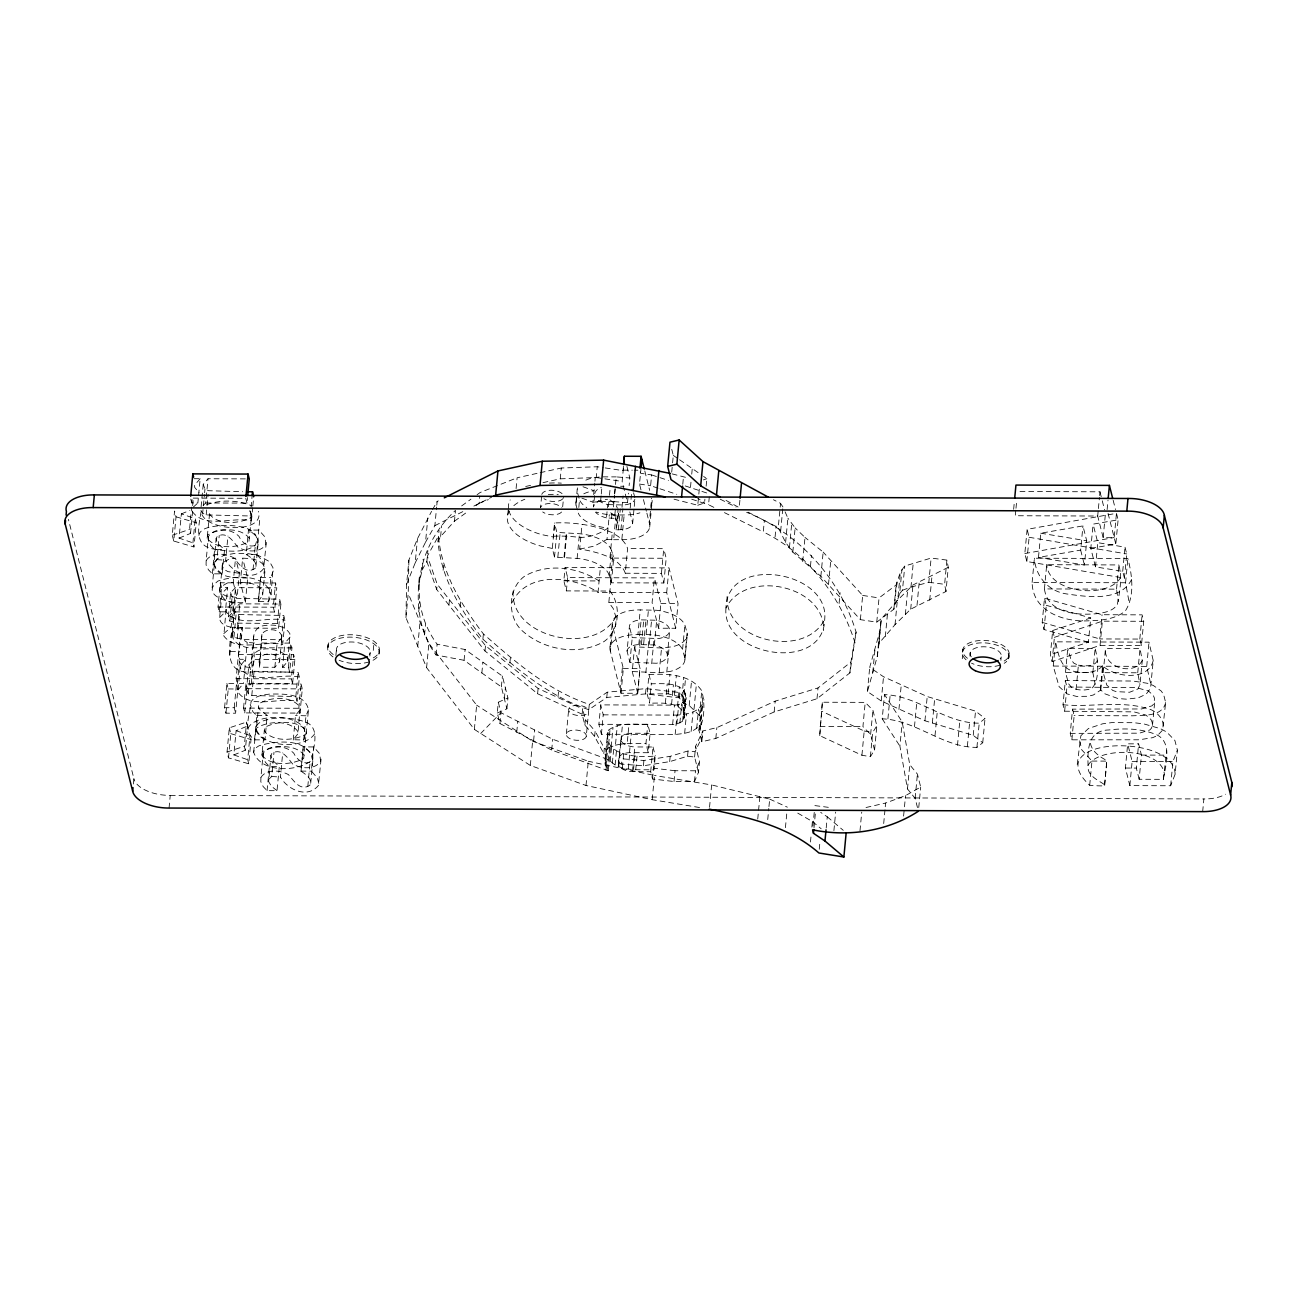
<?xml version="1.0" encoding="UTF-8"?>
<svg xmlns="http://www.w3.org/2000/svg" width="1297" height="1297" viewBox="0 0 1297 1297"><rect width="100%" height="100%" fill="white"/><g stroke="black" fill="none" stroke-linecap="round" stroke-linejoin="round"><path stroke-width="0.75" stroke-dasharray="5 3.75" d="M245.344 478.885L208.023 478.755L203.224 484.348L204.958 489.05L208.477 490.704L242.701 491.741M246.543 689.161L248.278 693.846L251.796 695.5L295.846 696.586L297.062 701.401C279.552 696.748 250.743 709.978 238.016 692.209L240.221 665.718L245.765 659.314L239.637 659.298L238.421 654.482L293.657 654.661L294.889 659.492L292.587 683.697L251.342 683.568L246.543 689.161L248.846 664.939L253.628 659.346L294.889 659.492M248.846 664.939L250.58 669.641L254.082 671.295L298.132 672.365L299.348 677.18L297.062 701.401M223.814 633.585L231.125 627.197L233.411 602.975L226.1 609.363L223.797 635.935C236.605 653.056 265.35 639.81 282.697 644.544L285 620.323L283.767 615.491L239.507 614.551L236.216 613.076L234.627 610.514L235.584 607.32L239.75 603.818L280.882 604.062L278.596 628.283L237.464 628.04L233.298 631.542L232.341 634.736L233.93 637.297L242.442 639.421L281.481 639.713L282.697 644.544M226.1 609.363L226.083 611.714C238.891 628.834 267.652 615.589 285 620.323M206.142 560.596L206.077 564.957L208.428 569.756L212.319 573.825L222.257 573.858L224.543 549.636L217.183 542.973L216.129 538.466L217.118 536.65C226.262 530.684 232.893 540.93 237.854 547.139C246.025 551.955 259.919 553.349 265.885 544.497L264.88 536.861L258.897 530.1L248.457 530.068L246.235 554.549C250.888 557.224 258.216 562.25 255.12 568.41C245.506 574.798 239.086 563.903 233.703 557.791C225.565 553.397 211.93 551.663 206.142 560.596L208.428 536.374C215.075 526.728 231.596 528.706 239.037 536.423C242.117 543.297 250.208 549.117 257.422 544.189C260.632 537.85 252.785 533.067 248.457 530.068M208.428 536.374L208.363 540.752L210.714 545.551L214.605 549.604L224.543 549.636M260.908 777.438L260.827 781.799L263.178 786.598L267.069 790.651L277.023 790.684L279.309 766.478L271.948 759.799L270.895 755.308L271.867 753.476C281.027 747.526 287.658 757.756 292.619 763.965C300.791 768.781 314.685 770.175 320.651 761.323L319.629 753.687L313.663 746.942L303.222 746.894L300.936 771.115C305.265 774.114 313.096 778.897 309.886 785.236C300.255 791.624 293.835 780.729 288.469 774.617C280.33 770.24 266.679 768.489 260.908 777.438L263.194 753.217C269.841 743.57 286.361 745.548 293.803 753.249C296.867 760.123 304.957 765.96 312.172 761.031C315.382 754.676 307.551 749.909 303.222 746.894M263.194 753.217L263.129 757.578L265.48 762.377L269.371 766.446L279.309 766.478M699.505 807.528L652.196 799.698L586.001 785.479L530.327 765.441L474.362 729.384L426.6 667.647L405.929 617.615L406.61 584.266L408.895 560.045L417.488 538.677L431.561 511.358M405.929 617.615L408.231 593.394L408.895 560.045M819.736 735.626L822.347 702.228L865.212 702.374L872.913 710.221L876.853 725.785L874.567 750.006L870.384 756.702L861.921 755.227L819.736 735.626L822.347 702.228M228.304 616.869L233.233 611.876L274.494 612.022L276.78 587.8L235.535 587.654L230.59 592.648L228.24 618.474L229.828 621.036L238.34 623.16L277.38 623.452L278.596 628.283M230.59 592.648L232.114 596.815L235.405 598.29L279.666 599.23L280.882 604.062M563.838 580.813L599.117 580.943C577.441 566.984 547.496 562.817 524.572 576.225C508.181 587.963 507.159 615.281 520.843 629.499C542.357 649.91 577.895 656.525 604.126 641.496C619.48 630.65 621.587 605.213 609.898 591.043L566.384 590.897L563.838 580.813L565.103 567.535L669.025 567.891L678.039 603.559L675.705 628.267L658.552 628.218L652.099 602.619L654.434 577.911L567.648 577.603L565.103 567.535M513.142 591.173C509.753 638.773 597.382 657.076 616.642 615.151M615.572 626.564L616.14 617.583L613.141 608.406L608.828 602.473L611.163 577.765M725.98 608.034C721.148 656.412 823.773 673.37 824.714 619.236C829.545 570.858 726.92 553.884 725.98 608.034C745.353 568.362 825.622 585.417 823.627 630.65M727.066 596.604C725.072 641.837 805.34 658.892 824.714 619.236M220.247 587.119L219.955 590.378L221.868 593.653L225.581 595.826L237.075 597.512L239.361 573.29L235.535 558.132L229.553 558.829L222.533 562.898L220.247 587.119L227.267 583.05L233.249 582.353L235.535 558.132M222.533 562.898L222.241 566.157L224.154 569.432L227.867 571.62L239.361 573.29M259.238 662.864C257.309 651.045 279.73 651.272 279.585 661.875L274.851 667.274L259.513 667.209L261.913 634.411C265.642 627.132 281.903 628.494 281.871 637.654L279.585 661.875M261.913 634.411L259.513 667.209M701.661 724.261L699.44 715.474L689.21 705.503L683.195 703.071L679.304 697.851L645.517 693.911L606.769 697.446L588.789 709.702C547.999 695.986 514.698 667.258 482.889 639.21C460.905 610.482 440.915 578.138 438.013 541.254L440.623 536.504L454.469 521.183L455.49 510.37C417.991 545.275 405.588 601.289 437.121 644.22L465.104 649.505L502.393 676.094L507.921 698.013L498.291 702.212L497.27 713.01L499.929 723.531L551.695 750.071L608.228 770.726L605.164 763.625L606.088 754.935L603.802 753.557L594.626 736.437L584.882 725.088L582.142 714.225L582.645 708.924L538.109 688.448L485.5 645.679L437.202 584.185L427.362 556.121L438.499 535.953C441.418 572.836 461.408 605.18 483.392 633.909C515.201 661.956 548.501 690.685 589.292 704.401L607.272 692.144L646.003 688.61L679.806 692.549L683.697 697.77L668.117 693.83L647.154 693.911L648.986 674.505C667.209 673.694 690.344 673.873 701.774 690.766C705.017 703.233 704.871 718.733 698.921 730.243L701.823 741.754L715.831 738.431L774.163 711.94L816.997 698.743L849.892 672.884L856.085 632.093C839.905 578.381 798.806 532.986 746.65 512.347M648.986 674.505L651.321 683.778C662.832 683.778 684.394 681.46 686.243 697.624L684.427 701.92L678.688 704.644L674.472 705.146L600.722 704.887L598.89 724.293L601.403 734.248L675.153 734.507C683.6 733.502 694.365 732.854 699.407 724.942L702.326 736.453L695.095 751.725L688.058 750.931L670.176 756.329L643.912 760.48L621.733 758.794L619.22 757.286L619.771 756.183A13.408 6.777 5.4 0 1 629.499 752.649L648.273 752.714L650.105 733.308L647.787 724.164C634.898 724.747 619.415 721.748 608.423 730.227C601.403 756.183 638.513 757.951 655.293 755.956L653.98 769.867C639.405 769.234 619.998 772.347 609.25 759.929L552.717 739.258L500.95 712.718L498.291 702.212M133.364 784.02L133.883 778.605L68.401 519.335M173.749 541.044L172.274 535.223L174.56 511.002L176.035 516.822L173.749 541.044L193.966 546.961L196.252 522.74L195.231 518.654L181.369 513.871L179.067 538.093L192.929 542.876L193.966 546.961M194.031 478.706L200.16 478.723L197.874 502.944L191.745 502.928L192.264 497.335M179.067 538.093L190.546 533.407L189.54 529.435L191.648 507.078M192.669 505.603L193.383 498.161M190.546 533.407L192.831 509.202M192.929 542.876L195.231 518.654M169.048 808.047L170.247 795.385A31.955 16.18 5.4 0 1 133.883 778.605M201.116 506.705L203.224 484.348M198.895 535.434A22.276 11.268 5.4 0 1 204.423 528.917C216.55 523.113 266.144 522.269 255.023 545.761C242.879 553.365 227.153 551.468 213.697 549.036C193.529 546.102 198.619 526.112 201.181 511.229C202.17 531.186 265.35 534.964 258.508 511.342M192.394 511.618C205.137 529.387 233.946 516.157 251.456 520.81L250.24 515.979L206.191 514.909L202.672 513.255L203.207 507.678M203.386 505.814L204.44 494.627M204.618 492.763L204.958 489.05M203.143 505.441L205.737 502.977L208.023 478.755M206.191 514.909L206.888 507.467M207.066 505.603L208.12 494.416M249.51 510.791L251.699 514.147L248.927 541.643C237.513 548.064 215.934 549.815 207.131 538.206L209.871 510.661M212.319 573.825L214.605 549.604M222.257 573.858L216.696 569.464L213.908 564.892L216.129 538.466M212.141 587.817L214.443 563.595L217.215 558.812L224.154 555.262L234.433 553.462L247.289 553.511L258.346 555.44L269.614 561.682L273.002 567.778L271.057 594.869L268.544 601.776L258.33 601.451L260.616 577.23L263.891 573.55L264.88 567.697C261.54 558.926 250.516 558.553 242.652 558.164L240.367 582.369L245.376 602.23C234.417 604.953 198.36 596.49 217.928 581.072C234.562 575.382 265.853 573.29 271.057 594.869M213.843 562.687L216.939 559.639L219.225 535.418M220.312 582.791L221.528 587.606L227.672 587.622L225.37 611.844L219.242 611.827L218.026 606.996L220.312 582.791L275.564 582.969L276.78 587.8M219.242 611.827L221.528 587.606M231.125 627.197C226.213 626.273 219.177 623.63 219.647 617.534L221.949 593.313L227.672 587.622M266.307 542.308L263.599 568.702C252.737 582.11 232.828 572.869 225.662 560.239L227.948 536.018M229.828 621.036L232.114 596.815M233.233 611.876L235.535 587.654M224.576 707.692L226.862 683.47L236.508 683.503L237.902 688.999L235.6 713.204L225.954 713.172L224.576 707.692L234.222 707.724L235.6 713.204M289.669 672.105L288.453 667.307L282.568 667.29L284.854 643.085L290.739 643.101L291.955 647.9L289.669 672.105L251.877 671.976C223.797 674.716 228.531 646.781 232.73 627.245L242.247 627.553L240.594 632.061L236.135 678.688L237.351 683.519L243.479 683.535L247.208 642.437L241.68 638.724L240.594 632.061M229.764 655.277L232.73 627.245M233.103 622.511L235.405 598.29M232.39 633.195L234.676 608.974M225.954 713.172L228.256 688.95L226.862 683.47M233.93 637.297L236.216 613.076M205.737 502.977L246.981 503.106L247.516 497.529M237.464 628.04L239.75 603.818M237.221 638.773L239.507 614.551M236.119 730.697L249.981 735.496L251.018 739.566L248.732 763.787L228.499 757.87L227.04 752.049L229.326 727.844L246.592 722.056L247.597 726.028L245.311 750.25L233.833 754.919L236.119 730.697L247.597 726.028M250.24 515.979L252.169 495.503M228.499 757.87L230.801 733.664L229.326 727.844M251.456 520.81L252.688 507.776M252.866 505.911L253.742 496.589M234.222 707.724L236.508 683.503M282.568 667.29L287.788 661.357L289.928 633.795C284.27 624.133 270.506 624.068 260.713 626.256C246.203 633.633 258.719 655.196 252.104 667.193C228.013 669.576 243.917 639.178 242.166 627.278M237.351 683.519L239.637 659.298M245.376 602.23L247.678 578.008L242.652 558.164M253.028 569.691L255.314 545.486M264.021 566.53L262.594 561.066L256.611 554.322L259.935 516.919M255.947 566.465L258.233 542.243M243.56 708.081L245.846 683.876L301.082 684.054L302.298 688.885L300.012 713.091L244.776 712.912L243.56 708.081L298.796 708.275L300.012 713.091M244.776 712.912L247.062 688.691L245.846 683.876M248.278 693.846L250.58 669.641M252.104 667.193L251.521 660.108L253.823 635.903M245.311 750.25L244.306 746.278L246.592 722.056M258.395 601.727L260.616 577.23M251.342 683.568L253.628 659.346M247.922 728.557C255.509 710.821 314.944 713.869 303.709 740.02L293.203 739.695L297.953 733.762L300.126 707.254C291.582 695.322 270.23 696.813 258.995 703.736L258.476 707.108L259.886 709.718L267.198 715.393L264.977 739.89L254.536 739.841C242.069 730.941 250.386 713.917 251.018 701.742C254.925 695.759 262.869 694.981 269.338 694.122C282.584 693.83 305.395 693.003 308.475 709.864L303.693 758.486C292.279 764.906 270.7 766.657 261.881 755.049L264.637 727.487C276.034 720.986 297.597 719.413 306.465 730.973L305.979 734.264C294.565 740.684 272.986 742.435 264.183 730.827M251.796 695.5L254.082 671.295M258.33 601.451L262.691 595.015L264.977 570.81M248.732 763.787L247.695 759.718L249.981 735.496M254.536 739.841L256.822 715.636L252.866 711.713L250.224 704.352M253.661 752.276L255.947 728.055A22.276 11.268 5.4 0 1 261.475 721.521C274.996 716.317 290.609 717.192 304.26 721.57C321.51 726.693 313.031 748.11 311.604 760.431C296.754 772.169 260.665 772.947 253.661 752.276A22.276 11.268 5.4 0 1 259.189 745.743C275.483 740.749 306.335 737.669 312.415 757.967M264.977 739.89L259.919 736.307L256.19 731.313L258.476 707.108M268.544 601.776L270.83 577.554L273.343 570.664M274.494 612.022L273.278 607.191L275.564 582.969M277.38 623.452L279.666 599.23M274.851 667.274L277.136 643.053L281.871 637.654M267.069 790.651L269.371 766.446M281.481 639.713L283.767 615.491M277.023 790.684L271.462 786.306L268.674 781.718L270.895 755.308M268.592 779.513L271.689 776.481L273.991 752.26M288.453 667.307L290.739 643.101M321.072 759.15L318.365 785.544C307.502 798.936 287.594 789.711 280.428 777.065L282.714 752.86M292.587 683.697L291.371 678.882L293.657 654.661M295.846 696.586L298.132 672.365M293.268 739.987L295.489 715.49L300.239 709.54M298.796 708.275L301.082 684.054M303.709 740.02L305.995 715.798L308.475 709.864M301.001 771.375L303.287 747.153M307.794 786.533L310.08 762.312M318.77 783.356L317.343 777.908L311.361 771.148L313.663 746.942M310.713 783.291L312.999 759.085M327.914 646.863L328.141 644.463M335.874 655.552L336.523 648.695M369.856 656.039L370.18 652.618M373.277 650.364L373.909 643.831M379 653.883L379.227 651.499M406.61 584.266L415.202 562.882L417.488 538.677M497.27 713.01L506.9 708.811L501.372 686.891L464.083 660.303L436.1 655.017C418.72 632.174 416.029 602.635 419.596 575.009M418.574 585.806L422.109 570.032L423.13 559.234M418.704 611.957L419.725 601.16M415.202 562.882L425.529 542.211L427.815 517.989M417.747 646.23L420.033 622.025M422.109 570.032L426.859 561.423L427.88 550.625M424.524 634.995L425.546 624.181M425.529 542.211L434.868 525.642L436.635 507.014M436.797 505.165L437.154 501.436L440.737 499.637M438.013 541.254L439.035 530.441M426.6 667.647L428.885 643.425L408.231 593.394M440.623 536.504L441.645 525.69M582.142 714.225L537.607 693.749L484.997 650.981L436.7 589.487L437.202 584.185M443.136 570.258L443.639 564.957M436.1 655.017L437.121 644.22M448.94 605.083L449.443 599.781M460.127 606.915L460.63 601.613M464.083 660.303L465.104 649.505M476.048 505.538L479.128 503.301L479.809 496.103M474.362 729.384L476.648 705.163L428.885 643.425M482.889 639.21L483.392 633.909M481.852 672.981L482.873 662.167M484.997 650.981L485.5 645.679M507.759 514.731L508.473 507.111M516.093 488.596L517.114 477.782L538.239 473.113M501.372 686.891L502.393 676.094M499.929 723.531L500.95 712.718L480.717 733.486M504.355 698.71L505.376 687.896M509.883 662.929L510.386 657.628M506.9 708.811L507.921 698.013M516.757 732.157L517.779 721.359M541.611 496.281L540.541 507.662A11.024 5.577 5.4 0 1 549.993 503.528A11.024 5.577 5.4 0 1 561.569 507.743M530.327 765.441L532.613 741.219L476.648 705.163M537.607 693.749L538.109 688.448M533.602 740.798L534.623 729.984M508.829 510.483A54.117 27.383 5.4 0 0 541.643 534.591L553.414 537.023L554.467 522.967A72.194 36.527 5.4 0 1 579.581 523.988L584.574 524.734A72.194 36.527 5.4 0 1 603.656 529.387L612.33 532.645L618.523 536.699A53.274 26.961 5.4 0 1 627.602 548.534L625.267 573.242L661.421 573.371L663.853 582.985L611.373 582.807L609.168 575.252L611.503 550.544A34.014 17.218 5.4 0 0 579.451 533.716L556.851 532.402L554.467 522.967M609.168 575.252A34.014 17.218 5.4 0 0 577.116 558.407L554.516 557.11L552.327 548.453L554.662 523.745M542.989 482.646L560.272 478.836L561.293 468.022L597.252 466.742L603.235 467.633M554.516 557.11L556.851 532.402M557.84 557.078L560.174 532.386M562.671 506.868L563.563 497.383M564.033 557.256L566.367 532.548M564.535 557.288L566.87 532.581M566.384 590.897L567.648 577.603M551.695 750.071L552.717 739.258M575.933 503.09L576.646 495.503M576.825 493.606L577.181 489.796M577.376 509.899L576.014 505.036L576.906 495.551M558.018 696.927L558.521 691.625M578.819 507.435L579.532 499.848A32.133 16.261 5.4 0 0 586.763 507.63M577.116 558.407L579.451 533.716M625.267 573.242A53.274 26.961 5.4 0 0 616.188 561.406L609.995 557.353L601.322 554.095A72.194 36.527 5.4 0 0 582.24 549.442L579.678 549.069L582.029 524.361M566.367 733.794L568.702 709.086M581.915 498.161L592.956 502.182L593.491 496.475M593.669 494.579L594.756 483.181M594.934 481.268L595.291 477.474M594.593 495.584L593.523 506.981A19.374 9.809 5.4 0 1 604.337 499.588L607.547 499.264M560.272 478.836L596.231 477.539L597.252 466.742M592.956 502.182L600.543 501.55L601.095 495.859M601.273 493.962L601.808 488.256M584.882 725.088L585.385 719.786L582.645 708.924M675.705 628.267L666.69 592.583L598.03 592.356L600.365 567.648M633.601 492.828L635.011 498.437L632.677 523.145A15.159 7.669 5.4 0 1 620.923 529.679L616.14 529.889L618.961 511.585L617.21 518.476L606.477 517.892L607.726 504.598A19.374 9.809 5.4 0 1 596.669 498.826M586.26 736.534A10.068 5.091 5.4 0 0 572.48 730.179A10.068 5.091 5.4 0 0 570.194 738.787A10.068 5.091 5.4 0 0 586.26 736.534L588.595 711.826A10.068 5.091 5.4 0 0 574.814 705.471A10.068 5.091 5.4 0 0 572.528 714.08A10.068 5.091 5.4 0 0 588.595 711.826M588.789 709.702L589.292 704.401M608.406 506.722L609.12 499.118L615.799 504.695L617.372 508.132M609.493 495.324L610.384 485.824M579.678 549.069L594.042 546.199L606.98 539.406L609.314 514.698M586.001 785.479L588.287 761.258L532.613 741.219M611.552 518.46L612.443 508.959M600.543 501.55L613.903 501.599L614.438 495.908M614.616 493.995L615.329 486.407M615.508 484.494L616.237 476.891L629.839 477.993L629.126 485.597M613.449 506.932L614.519 495.519M614.697 493.622L615.41 486.018M609.995 557.353L612.33 532.645M617.891 522.999L614.713 516.109L615.443 508.505M594.626 736.437L595.128 731.135L585.385 719.786M606.98 539.406L613.643 539.714L615.978 515.006L624.165 514.958A31.404 15.888 5.4 0 0 639.907 512.85M610.482 579.354L612.816 554.646L611.503 550.544M611.373 582.807L613.708 558.099L612.816 554.646M616.14 529.889L618.118 508.975M605.229 467.941L623.16 470.633L623.419 466.174M613.903 501.599L627.505 502.701L622.138 481.446L623.549 466.661M618.345 529.841L620.306 508.927M622.009 507.273L623.095 495.859M601.403 734.248L603.218 714.744L600.722 704.887M620.923 529.679L622.9 508.781M610.06 647.008L612.395 622.301M634.573 646.863L640.07 668.603L637.735 693.295L621.004 693.247L610.433 651.386L612.768 626.678A31.404 15.888 5.4 0 1 640.248 609.898L656.509 610.255A32.133 16.261 5.4 0 1 684.881 625.008L687.151 633.098L684.816 657.806A30.658 15.515 5.4 0 1 669.9 671.489L659.2 672.705L632.239 671.554L634.573 646.863L661.535 647.997L672.235 646.781A30.658 15.515 5.4 0 0 687.151 633.098M606.769 697.446L607.272 692.144M613.643 539.714L621.83 539.665L624.165 514.958M603.802 753.557L604.305 748.256L595.128 731.135M627.505 502.701L628.413 493.184M605.018 760.204L607.628 732.675M605.164 763.625L608.423 730.227M630.196 508.116L631.996 489.115M605.975 766.819L608.309 742.111M605.991 770.288L607.012 759.475M604.305 748.256L606.591 749.634L608.293 747.964L610.125 728.557M607.418 769.543L609.752 744.835M608.228 770.726L610.579 746.018M611.179 746.845L613.011 727.439M610.222 761.307L611.535 747.412M612.362 763.09L613.676 749.196M640.977 489.877L639.518 484.057L640.913 469.287M620.242 690.199L622.576 665.491M608.293 747.964L615.443 745.175L617.275 725.769M621.004 693.247L623.338 668.539L612.768 626.678M615.102 765.068L616.415 751.174M627.067 651.11A15.159 7.669 5.4 0 1 638.821 644.577L654.353 644.949A19.374 9.809 5.4 0 1 667.323 654.58A19.374 9.809 5.4 0 1 656.477 663.253L629.904 662.329L627.067 651.11L629.402 626.402A15.159 7.669 5.4 0 1 641.156 619.869L656.687 620.242A19.374 9.809 5.4 0 1 669.657 629.872A19.374 9.809 5.4 0 1 658.811 638.546L632.239 637.621L629.402 626.402M856.085 632.093L850.913 662.07L818.018 687.945L775.184 701.142L716.852 727.633L702.844 730.957L695.614 746.213L699.488 761.566L698.467 772.38L694.462 781.605L674.018 781.524L652.537 778.994L650.689 771.715L632.45 771.65A13.408 6.777 5.4 0 1 618.474 763.058L621.603 736.777A13.408 6.777 5.4 0 1 631.331 733.243L650.105 733.308M618.474 763.058L621.052 737.88M618.685 766.576L619.998 752.682M615.443 745.175L620.615 744.17L622.463 724.764M629.904 662.329L632.239 637.621M698.467 772.38L694.592 757.01L687.556 756.232L669.674 761.631L643.409 765.781L621.231 764.095L621.733 758.794M622.349 767.792L623.662 753.881M658.098 488.175L650.608 485.727L651.629 474.929L640.54 473.259L639.761 470.211L634.184 470.195M620.615 744.17L627.181 743.505L629.013 724.099M610.433 651.386A31.404 15.888 5.4 0 1 637.913 634.59L640.248 609.898M621.83 539.665A31.404 15.888 5.4 0 0 649.311 522.869L651.645 498.161M649.684 527.247L652.018 502.539M638.821 644.577L641.156 619.869M629.499 752.649L631.331 733.243M638.092 663.189L640.426 638.481M628.283 768.764L629.596 754.87M641.415 644.414L643.75 619.707M637.605 692.809L639.94 668.101M643.62 644.366L645.955 619.658M632.45 771.65L634.784 746.942A13.408 6.777 5.4 0 1 620.809 738.366M637.913 634.59L646.101 634.541L648.435 609.833M633.52 769.624L634.833 755.729M635.725 769.802L637.054 755.892M645.857 672.657L649.003 638.821M649.278 644.382L651.613 619.674M645.517 693.911L646.003 688.61M651.694 663.724L654.028 639.016M654.353 644.949L656.687 620.242M643.409 765.781L643.912 760.48M661.421 573.371L663.756 548.663L627.602 548.534M598.89 724.293L672.624 724.553L676.839 724.05L682.595 721.327L684.394 717.03C682.562 700.866 660.984 703.185 649.489 703.185L651.321 683.778M648.273 752.714L645.955 743.57L647.787 724.164M671.716 472.173L672.413 464.715M672.592 462.851L673.289 455.393L671.392 447.854M658.552 628.218L660.886 603.51L654.434 577.911M663.853 582.985L666.188 558.277L663.756 548.663M659.2 672.705L661.535 647.997M666.69 592.583L669.025 567.891M650.689 771.715L653.023 747.007L634.784 746.942M652.537 778.994L654.872 754.287M652.196 799.698L654.482 775.476L588.287 761.258M682.773 484.251L683.47 476.793M667.307 655.86L669.641 631.153M666.788 672.073L669.122 647.365M665.361 703.25L667.209 683.843M668.117 693.83L669.949 674.424M690.507 487.202L691.025 481.609M691.739 474.167L692.258 468.574M671.57 704.32L673.402 684.913M674.472 695.322L676.321 675.915M672.624 724.553L674.472 705.146M669.674 761.631L670.176 756.329M684.816 657.806L682.546 649.716L684.881 625.008M677.537 706.233L679.369 686.826M675.153 734.507L676.985 715.101C687.459 714.517 701.661 711.777 703.995 699.553M676.839 724.05L678.688 704.644M679.304 697.851L679.806 692.549M674.035 499.183L697.754 505.263L698.645 495.957M698.824 494.092L699.342 488.499M684.897 659.751L687.232 635.044M681.93 697.056L683.762 677.65M674.018 781.524L675.04 770.726L695.484 770.791L699.488 761.566M679.871 723.061L681.719 703.655M681.817 709.621L683.649 690.215M683.195 703.071L685.529 678.363M683.211 712.329L685.043 692.922M682.595 721.327L684.427 701.92M683.778 714.582L685.627 695.176M683.73 719.3L685.562 699.894M684.394 717.03L686.243 697.624M697.754 505.263L704.563 502.912L704.903 499.183M706.135 486.148L706.849 478.706L703.606 476.453M684.638 733.372L686.47 713.982M689.21 705.503L691.544 680.795M713.853 507.354L708.551 504.728L709.41 495.713M687.556 756.232L688.058 750.931M691.155 731.378L693.003 711.972M694.025 709.248L696.359 684.54M696.7 728.525L698.532 709.119M694.592 757.01L695.614 746.213M699.44 715.474L701.774 690.766M698.921 730.243L701.255 705.536M694.462 781.605L695.484 770.791M700.639 720.208L702.974 695.5M700.429 728.249L702.763 703.541M701.823 741.754L702.844 730.957M709.54 807.285L711.648 784.944L654.482 775.476M715.831 738.431L716.852 727.633M739.906 500.188L739.209 507.63L723.45 498.988M855.063 642.907C840.488 596.215 807.577 553.381 763.285 531.916L764.306 521.118M775.087 536.926L776.109 526.112M948.269 567.292L912.991 584.963L897.329 600.43L881.295 619.009L879.528 632.417L869.703 667.323L883.516 676.742L927.225 696.554L975.522 711.129L985.023 718.506L979.219 723.159C945.254 723.515 918.292 695.808 884.505 694.608L882.219 718.83C915.99 720.013 942.968 747.721 976.917 747.364L982.737 742.727L973.236 735.35L924.939 720.775L881.23 700.964L867.417 691.544L877.242 656.639L879.009 643.231L895.027 624.651L910.705 609.185L945.983 591.497L948.269 567.292L946.907 560.093L931.116 558.067L904.771 566.027C894.654 578.057 896.551 594.545 893.86 609.217L876.756 622.155L860.381 619.658L820.855 576.29L792.824 552.149L785.609 542.389L778.249 527.603L780.016 508.975M780.194 507.111L780.551 503.382L773.45 499.75M780.648 531.17L782.756 508.829M757.74 819.056L759.864 796.715M785.609 542.389L787.895 518.168L783.647 508.554M789.451 547.593L791.737 523.372M774.163 711.94L775.184 701.142M792.824 552.149L795.126 527.928L787.895 518.168M767.727 819.591L768.781 808.42M768.959 806.556L769.672 799.098L711.648 784.944M802.713 561.633L804.999 537.412L795.126 527.928M785.431 827.681L786.841 812.765M810.463 566.303L811.484 555.505M820.855 576.29L823.157 552.084L804.999 537.412M816.997 698.743L818.018 687.945M828.475 584.655L830.777 560.434M810.479 842.012L811.176 834.555M811.873 827.113L812.408 821.52L795.71 811.954M812.943 826.092L814.532 809.328M813.997 827.713L815.408 812.814M839.078 603.51L840.099 592.697M819.25 849.276L819.963 841.818M826.205 827.972L827.259 816.802L820.693 812.392M833.906 830.68L835.673 812.052M849.892 672.884L850.913 662.07M860.381 619.658L862.667 595.436L823.157 552.084M874.567 750.006L870.627 734.426L862.927 726.596L865.212 702.374M867.417 691.544L869.703 667.323M861.921 755.227L864.207 731.022L822.022 711.405M876.756 622.155L879.042 597.933L896.146 585.012L897.021 580.505M872.784 672.478L875.07 648.273M859.992 830.761L861.743 812.133M877.242 656.639L879.528 632.417M878.636 646.019L880.922 621.798M870.627 734.426L872.913 710.221M879.009 643.231L881.295 619.009M870.384 756.702L872.67 732.481L876.853 725.785M885.316 636.681L887.602 612.476M881.23 700.964L883.516 676.742M893.86 609.217L896.146 585.012M895.027 624.651L897.329 600.43M894.735 604.726L897.816 599.117L900.102 574.911M897.816 599.117L899.664 593.669L901.95 569.464M887.91 718.846L890.196 694.625M899.664 593.669L902.469 590.248L904.771 566.027M883.695 823.53L885.105 808.631M885.267 806.766L885.624 803.038L905.533 795.612L920.692 787.052L917.417 774.114L909.764 764.744L902.209 721.943L884.505 694.608M905.355 614.47L907.641 590.248M898.934 709.394L901.237 685.189M902.469 590.248L910.964 587.103L913.25 562.882M910.705 609.185L912.991 584.963M917.465 807.561L915.131 798.32L907.478 788.965L899.907 746.148L902.209 721.943M916.995 605.504L919.281 581.299M903.587 816.105L904.301 808.647M904.479 806.783L905.533 795.612M907.478 788.965L909.764 764.744M914.466 726.742L916.768 702.536M910.964 587.103L928.83 582.288L931.116 558.067M929.69 600.3L931.976 576.079M915.131 798.32L917.417 774.114M924.939 720.775L927.225 696.554M918.746 807.545L920.692 787.052M945.983 591.497L944.621 584.315L946.907 560.093M932.348 723.013L934.651 698.791M935.007 735.675L937.293 711.453M962.65 651.629L962.893 649.197M962.277 658.681L962.65 654.726M957.478 745.435L959.764 721.213M969.913 656.087L970.221 652.667M967.367 746.423L969.653 722.202M973.236 735.35L975.522 711.129M976.917 747.364L979.219 723.159M982.737 742.727L985.023 718.506M1013.654 509.299L1014.351 501.842M1000.895 660.351L1001.219 656.931M1015.81 510.143L1015.275 515.736L1097.7 516.028L1103.163 537.671L1114.204 537.704L1116.458 513.32M1015.989 508.278L1016.686 500.837M1008.418 658.844L1008.79 654.888M1008.79 657.984L1009.017 655.536M1116.506 513.482L1118.111 519.838L1093.095 524.134L1097.781 542.665L1125.002 547.139L1126.72 553.949L1124.434 578.17L1026.835 561.504L1024.825 553.56L1027.127 529.338L1115.566 513.482M1026.835 561.504L1029.121 537.282L1027.127 529.338M1032.12 582.434L1034.406 558.213L1127.871 558.537C1132.216 575.106 1134.956 596.134 1125.277 611.049C1115.063 619.366 1101.25 620.436 1088.605 620.809C1064.01 622.203 1032.574 611.681 1032.12 582.434L1125.585 582.758L1129.347 603.608M1038.475 557.418L1040.761 533.197L1082.946 525.901L1086.724 540.833L1084.422 565.054L1038.475 557.418L1080.66 550.106L1082.946 525.901M1044.425 588.919L1046.711 564.698L1118.841 564.941C1122.44 577.862 1119.781 591.902 1117.268 604.678C1112.729 611.341 1104.071 612.8 1096.63 613.708C1077.175 615.475 1047.652 613.384 1044.425 588.919L1116.539 589.162L1118.371 601.597M1088.41 642.177L1044.02 629.531L1042.204 622.382L1044.507 598.16L1102.045 614.713L1142.106 614.859L1143.727 621.295L1141.441 645.517L1100.067 645.371L1052.11 661.567L1050.375 654.726L1052.678 630.52L1090.712 617.956L1088.41 642.177L1050.375 654.726M1044.02 629.531L1046.306 605.326L1044.507 598.16M1052.11 661.567L1054.396 637.346L1052.678 630.52M1053.245 666.058L1055.531 641.837L1148.996 642.161L1153.211 660.546L1150.536 688.35L1146.143 694.187L1138.28 697.835L1126.331 699.164L1117.949 698.532L1104.963 693.846L1100.813 690.004L1093.403 694.965L1088.199 696.294L1076.478 696.408L1067.155 693.927L1059.114 686.68L1053.245 666.058L1146.71 666.382L1150.925 684.767M1065.486 672.543L1067.771 648.322L1095.138 648.419C1098.251 660.043 1099.986 680.163 1091.701 688.61C1085.281 690.571 1077.758 690.766 1071.711 687.523L1068.76 684.038L1065.486 672.543L1092.852 672.64L1095.219 684.411M1070.252 733.372L1139.366 733.178L1149.774 730L1151.655 727.925L1152.239 722.559L1151.006 719.592L1146.013 715.101L1133.951 711.875L1064.642 711.21L1063.021 704.757L1065.307 680.552L1132.881 681.038L1147.359 683.276L1153.292 685.465L1161.091 690.928L1163.587 694.381L1165.646 702.504L1162.615 730.13L1157.508 735.496L1152.693 737.669L1139.155 739.793L1071.873 739.825L1070.252 733.372L1072.538 709.151L1141.652 708.956L1152.06 705.795L1153.941 703.72L1154.525 698.353L1153.292 695.37L1148.299 690.879L1136.253 687.653L1066.928 686.988L1065.307 680.552M1064.642 711.21L1066.928 686.988M1076.105 689.42L1078.391 665.199L1073.997 663.302L1071.046 659.816L1067.771 648.322M1071.873 739.825L1074.159 715.604L1072.538 709.151M1124.434 578.17L1122.716 571.361L1095.495 566.886L1090.809 548.355L1093.095 524.134M1097.7 516.028L1098.219 510.434M1098.397 508.57L1099.451 497.4M1099.629 495.535L1099.986 491.806L1017.561 491.514M1095.495 566.886L1097.781 542.665M1077.24 764.468L1080.871 735.723L1088.507 728.46L1102.612 723.807L1111.821 722.607L1133.773 722.688L1143.938 723.937L1160.507 728.687L1166.716 732.059L1174.904 740.522L1177.384 750.104L1175.098 774.325L1170.64 785.755L1129.849 785.609L1125.407 768.035L1127.693 743.83L1138.62 743.862L1141.441 755.065L1139.155 779.27L1163.328 779.351C1165.89 764.338 1173.574 739.355 1153.244 733.47C1139.074 728.428 1123.607 728.184 1108.822 729.968C1086.805 730.389 1087.502 751.433 1088.183 768.651C1088.815 781.88 1123.607 787.911 1089.691 785.285C1037.811 736.955 1174.871 732.529 1175.098 774.325M1103.163 537.671L1105.449 513.45M1107.119 509.608L1107.995 500.302M1092.852 672.64L1095.138 648.419M1141.441 645.517L1139.804 639.064L1099.759 638.935L1102.045 614.713M1100.067 645.371L1102.369 621.15L1143.727 621.295M1089.691 785.285L1091.977 761.063L1081.811 749.877L1079.526 740.247M1100.31 689.988L1102.596 665.783C1114.885 677.537 1148.331 681.33 1153.211 660.546M1100.813 690.004L1103.099 665.783M1103.212 672.673L1105.498 648.451L1140.014 648.565L1142.268 660.481L1139.982 684.703L1137.874 688.983L1129.574 692.258L1116.247 691.641L1112.777 690.458L1106.795 685.124L1103.212 672.673L1137.728 672.786L1139.982 684.703M1090.809 548.355L1115.809 544.059L1118.111 519.838M1116.539 589.162L1118.841 564.941M1122.716 571.361L1125.002 547.139M1104.558 784.782L1106.844 760.561C1099.289 756.621 1090.388 750.509 1090.274 741.106M1104.687 785.333L1106.844 760.561M1125.585 582.758L1127.871 558.537M1139.804 639.064L1142.106 614.859M1137.728 672.786L1140.014 648.565M1129.849 785.609L1132.135 761.404L1127.693 743.83M1139.155 779.27L1136.334 768.083L1138.62 743.862M1146.71 666.382L1148.996 642.161M1152.482 725.428L1154.768 701.207M1163.328 779.351L1166.716 750.59M1170.64 785.755L1172.942 761.534L1177.384 750.104M1202.676 811.614L1203.875 798.952A32.068 16.229 5.4 0 0 1225.535 794.218M251.521 660.108C253.531 643.944 280.995 646.83 287.642 658.001L287.788 661.357M207.131 538.206L207.585 534.883C218.982 528.365 240.561 526.793 249.413 538.352M261.881 755.049L262.351 751.709C273.748 745.208 295.311 743.619 304.179 755.194M251.699 514.147L251.213 517.438C239.799 523.858 218.236 525.609 209.417 514.001M256.19 731.313L256.709 727.941C267.944 721.035 289.296 719.543 297.84 731.459L297.953 733.762M1165.646 702.504C1162.679 716.706 1143.63 715.214 1132.476 715.798L1074.159 715.604M1142.268 660.481C1134.178 676.159 1103.212 668.133 1105.498 648.451M314.701 733.745C304.568 749.569 261.151 748.32 255.947 728.055M1131.633 579.386C1120.576 602.035 1087.356 596.863 1066.669 593.945C1048.43 591.351 1035.476 576.387 1034.406 558.213M1120.657 577.376C1108.676 599.149 1048.754 593.88 1046.711 564.698M1087.972 765.327C1099.337 746.115 1162.55 747.396 1164.43 774.812M237.935 689.923L243.479 683.535M512.056 602.586C526.939 570.907 573.128 575.819 598.03 592.356M219.647 617.534L225.37 611.844M290.074 637.135L284.854 643.085M432.485 509.705L437.154 501.436M1097.521 660.205C1094.538 667.631 1084.714 665.637 1078.391 665.199M1102.596 665.783C1095.592 673.856 1083.368 673.175 1073.786 671.279C1060.184 668.571 1058.141 653.04 1055.531 641.837M200.16 478.723L194.615 485.127L194.696 487.396L199.057 492.714M193.253 507.176L197.874 502.944M461.651 505.911L470.908 499.199M477.069 494.741L480.149 492.503L517.114 477.782M454.469 521.183L468.347 511.131M434.868 525.642L465.007 510.532M473.875 506.073L491.612 497.189M181.369 513.871L189.557 510.532M206.726 504.695C221.09 499.41 238.032 499.977 252.104 505.992M479.128 503.301L488.369 499.637M703.444 479.874L706.849 478.706M1054.396 637.346L1102.369 621.15M172.274 535.223L189.54 529.435M227.04 752.049L244.306 746.278M866.023 807.512L885.624 803.038M540.168 472.692L561.293 468.022M525.69 486.472L531.462 485.191M1024.825 553.56L1114.172 537.542M216.939 559.639L225.662 560.239M271.689 776.481L280.428 777.065M599.165 477.02L592.194 478.058A30.658 15.515 5.4 0 0 583.634 481.284M623.046 470.146L632.336 470.179M602.878 476.858L616.237 476.891M256.611 554.322L246.235 554.549M613.708 558.099L666.188 558.277M260.697 577.522L270.83 577.554M247.678 578.008C236.362 577.862 216.048 578.657 214.443 563.595M608.828 602.473L652.099 602.619M660.886 603.51L678.039 603.559M218.026 606.996L273.278 607.191M254.39 642.972L247.208 642.437M261.816 643.004L277.136 643.053M291.955 647.9L254.163 647.77C243.966 648.695 230.607 643.458 232.066 631.055M230.444 651.451L239.961 651.775M623.338 668.539L640.07 668.603M299.348 677.18C281.838 672.527 253.028 685.756 240.302 667.987L240.221 665.718M236.135 678.688L291.371 678.882M247.062 688.691L302.298 688.885M228.256 688.95L237.902 688.999M1063.021 704.757C1092.009 707.578 1122.926 699.748 1150.99 709.686C1157.783 712.653 1163.393 719.024 1163.36 726.709M603.235 714.842L676.985 715.101M256.822 715.636L267.198 715.393M305.995 715.798L295.489 715.49M820.044 726.45L862.927 726.596M627.181 743.505L645.955 743.57M1141.441 755.065L1165.614 755.146M1091.977 761.063L1106.973 761.112M1132.135 761.404L1172.942 761.534M1125.407 768.035L1136.334 768.083M300.936 771.115L311.361 771.148M170.247 795.385L1203.875 798.952M615.978 515.006L607.904 514.585A32.133 16.261 5.4 0 1 596.312 512.072M646.101 634.541L654.174 634.963A32.133 16.261 5.4 0 1 682.546 649.716M620.566 486.229L623.987 486.359M240.367 582.369C248.23 582.775 259.254 583.131 262.594 591.902L262.691 595.015M607.726 504.598L623.257 504.971A15.159 7.669 5.4 0 0 634.882 499.28M675.04 770.726L653.558 768.197L653.98 769.867M928.83 582.288L944.621 584.315M814.889 805.599L828.329 807.334M596.231 477.539L622.138 481.446M639.518 484.057L650.608 485.727M862.667 595.436L879.042 597.933M1040.761 533.197L1086.724 540.833M1029.121 537.282L1126.72 553.949M864.207 731.022L872.67 732.481M552.327 548.453L540.557 546.005A54.117 27.383 5.4 0 1 509.137 511.294M672.138 473.891L687.151 477.734M233.411 602.975C228.515 602.067 221.463 599.409 221.949 593.313M1046.306 605.326L1090.712 617.956M1042.204 622.382L1099.759 638.935M176.035 516.822L196.252 522.74M230.801 733.664L251.018 739.566M651.629 474.929L668.458 480.441M685.286 485.953L707.708 493.298M659.962 488.791L676.775 494.303M691.739 499.215L708.551 504.728M233.833 754.919L247.695 759.718M582.985 486.732L594.042 490.769L590.929 491.352A30.658 15.515 5.4 0 0 582.385 494.579M769.672 799.098L787.376 807.188M720.175 499.183L736.064 507.078M724.439 512.623L763.285 531.916M748.077 512.169L778.249 527.603M618.718 762.587L621.231 764.095M673.289 455.393L678.039 458.7M679.612 459.787L701.985 475.318M696.035 496.994L704.563 502.912M812.408 821.52L821.196 828.783M610.709 512.769L614.713 516.109M827.259 816.802L843.261 830.339M780.551 503.382L782.934 506.965M882.219 718.83L899.907 746.148M200.938 510.386L202.672 513.255M426.859 561.423L436.7 589.487M579.078 498.226L577.262 491.741A30.658 15.515 5.4 0 1 577.57 487.899M1113.166 500.285L1115.517 509.608M1108.06 513.336L1115.809 544.059M1099.986 491.806L1101.802 499.021M1102.272 500.82L1104.541 509.851M1080.66 550.106L1084.422 565.054M644.787 470.989L649.684 490.396M643.442 499.588L646.376 511.229M646.863 513.158L649.311 522.869M626.921 466.401L629.839 477.993M629.839 511.926L632.677 523.145M647.154 693.911L649.489 703.185M653.023 747.007L655.293 755.956M632.239 671.554L637.735 693.295M246.981 503.106L245.765 498.291L190.529 498.097L191.745 502.928M233.249 582.353L237.075 597.512M971.275 656.833A15.677 7.928 5.4 0 1 985.736 646.846A15.677 7.928 5.4 0 1 1000.165 658.876M967.481 658.276A23.346 11.819 5.4 0 1 971.275 642.145A23.346 11.819 5.4 0 1 1003.57 645.857A23.346 11.819 5.4 0 1 1001.657 662.216M966.087 659.784A23.346 11.819 5.4 0 1 971.031 644.577A23.346 11.819 5.4 0 1 1001.949 647.446A23.346 11.819 5.4 0 1 1004.17 663.318M999.874 665.199A23.346 11.819 5.4 0 1 971.55 663.205M333.232 654.531A25.843 13.083 5.4 0 1 338.014 636.47A25.843 13.083 5.4 0 1 374.136 641.431A25.843 13.083 5.4 0 1 369.353 659.492M333.005 656.931A25.843 13.083 5.4 0 1 337.204 639.048A25.843 13.083 5.4 0 1 372.952 643.166A25.843 13.083 5.4 0 1 370.845 661.275M369.126 661.892A25.843 13.083 5.4 0 1 339.117 660.27M336.701 650.964A16.958 8.576 5.4 0 1 354.875 642.193A16.958 8.576 5.4 0 1 369.223 654.742M513.839 505.635A54.117 27.383 5.4 0 1 524.831 499.248M548.291 494.497A54.117 27.383 5.4 0 1 558.229 494.433M561.569 512.023A11.024 5.577 5.4 0 1 542.713 511.958M553.219 536.261A72.194 36.527 5.4 0 1 578.332 537.282C588.692 538.06 599.749 534.024 608.066 527.992L606.656 527.879A32.133 16.261 5.4 0 1 578.267 513.126M576.014 505.036A30.658 15.515 5.4 0 1 577.165 499.361M508.489 508.667A54.117 27.383 5.4 0 1 510.224 499.88M549.377 483.084A54.117 27.383 5.4 0 1 561.342 483.133M606.477 517.892A19.374 9.809 5.4 0 1 595.42 512.12M562.833 498.729A11.024 5.577 5.4 0 1 543.962 498.664M541.789 494.384A11.024 5.577 5.4 0 1 551.257 490.234A11.024 5.577 5.4 0 1 562.833 494.449M652.132 500.366A31.404 15.888 5.4 0 1 650.073 506.657M594.788 493.687A19.374 9.809 5.4 0 1 601.386 487.413"/><path stroke-width="1.5" d="M66.082 515.104L66.423 511.488A31.76 16.067 5.4 0 1 94.357 494.919L1127.985 498.486A31.16 15.775 5.4 0 1 1164.349 515.266L1231.81 782.383L1230.626 795.045A32.068 16.229 5.4 0 1 1202.676 811.614L169.048 808.047A31.955 16.18 5.4 0 1 132.683 791.267L65.223 524.134L65.563 520.519M65.223 524.134A31.76 16.067 5.4 0 1 93.173 507.581L94.357 494.919M132.683 791.267L133.024 787.652M190.691 496.232L192.815 473.875L248.051 474.07L249.267 478.901L247.695 495.665M245.944 496.427L248.051 474.07M252.169 495.503L252.526 491.774L246.625 491.758M493.379 496.297L495.649 495.146L497.951 470.941L542.292 461.246L603.656 460.127L670.241 473.405M495.649 495.146L540.006 485.467L542.292 461.246M540.006 485.467L601.354 484.348L603.656 460.127M623.598 464.196L624.36 456.252L641.075 456.301L644.301 469.06M623.727 464.683L624.36 456.252M665.102 496.881L633.212 490.59L635.498 466.369M639.956 468.217L641.075 456.301M641.091 467.293L641.853 459.349M656.606 494.708L658.908 470.487M696.035 496.994L671.003 479.614L667.663 466.401L669.965 442.196L679.158 439.991L702.974 461.619L768.116 497.027M719.965 497.075L700.688 485.84L676.872 464.196L679.158 439.991M681.541 497.286L682.595 486.116M700.688 485.84L702.974 461.619M716.479 495.162L718.765 470.941M740.084 498.324L741.495 483.424M846.163 832.804L843.877 857.009L824.973 841.007L813.478 833.306L813.819 829.577M824.973 841.007L826.027 829.837M1014.708 498.113L1015.94 485.078L1109.405 485.402L1112.696 498.437M1108.173 498.437L1109.405 485.402M1230.626 795.045L1163.166 527.928A31.16 15.775 5.4 0 0 1126.801 511.148L1127.985 498.486M1163.166 527.928L1164.349 515.266M918.389 811.257C887.261 831.361 848.692 837.181 812.587 829.821L813.478 833.306M444.304 497.837L497.951 470.941M667.663 466.401L676.872 464.196M93.173 507.581L1126.801 511.148M843.877 857.009L818.91 852.988C788.381 826.238 747.964 817.223 709.362 809.15M601.354 484.348L633.212 490.59M252.526 491.774L253.742 496.589M192.815 473.875L193.626 477.101M1231.81 782.383A32.068 16.229 5.4 0 1 1231.923 786.728M998.123 660.53A15.677 7.928 5.4 0 1 973.317 658.779M367.164 656.574A16.958 8.576 5.4 0 1 340.381 655.261M975.231 670.679A15.677 7.928 5.4 0 0 1000.246 667.161A15.677 7.928 5.4 0 0 978.781 657.255A15.677 7.928 5.4 0 0 975.231 670.679M342.651 667.274A16.958 8.576 5.4 0 0 369.207 662.88A16.958 8.576 5.4 0 0 345.294 652.618A16.958 8.576 5.4 0 0 342.651 667.274"/></g></svg>
